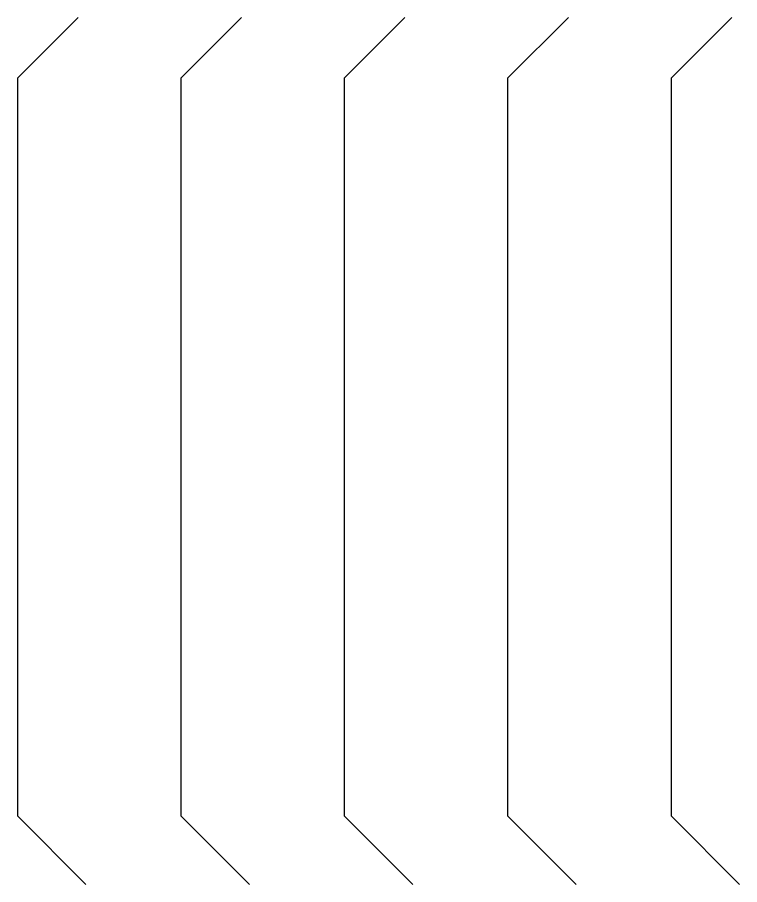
# Model space of a CAD drawing. Extents: x -644 to 2320, y -847 to 99.
# Drawn here: x -643.9 to -599.7, y 46.4 to 99.5 of the extents above; entities that cross this region are included whole.
import ezdxf

# ---------------------------------------------------------------- set-up
doc = ezdxf.new("R2010")
doc.units = 0
doc.layers.add('WIRES', color=7, linetype='Continuous')

msp = doc.modelspace()

# ---------------------------------------------------------------- linework, layer by layer
at = {"layer": 'WIRES'}
for p, q in [((-643.864, 95.749), (-640.146, 99.468)), ((-633.864, 95.749), (-630.146, 99.468)), ((-623.864, 95.749), (-620.146, 99.468)), ((-613.864, 95.749), (-610.146, 99.468)), ((-603.864, 95.749), (-600.146, 99.468)), ((-643.864, 95.749), (-643.864, 50.624)), ((-633.864, 95.749), (-633.864, 50.624)), ((-623.864, 95.749), (-623.864, 50.624)), ((-613.864, 95.749), (-613.864, 50.624)), ((-603.864, 95.749), (-603.864, 50.624)), ((-643.864, 50.624), (-639.663, 46.422)), ((-633.864, 50.624), (-629.663, 46.422)), ((-623.864, 50.624), (-619.663, 46.422)), ((-613.864, 50.624), (-609.663, 46.422)), ((-603.864, 50.624), (-599.663, 46.422))]:
    msp.add_line(p, q, dxfattribs=at)

doc.saveas('drawing.dxf')
